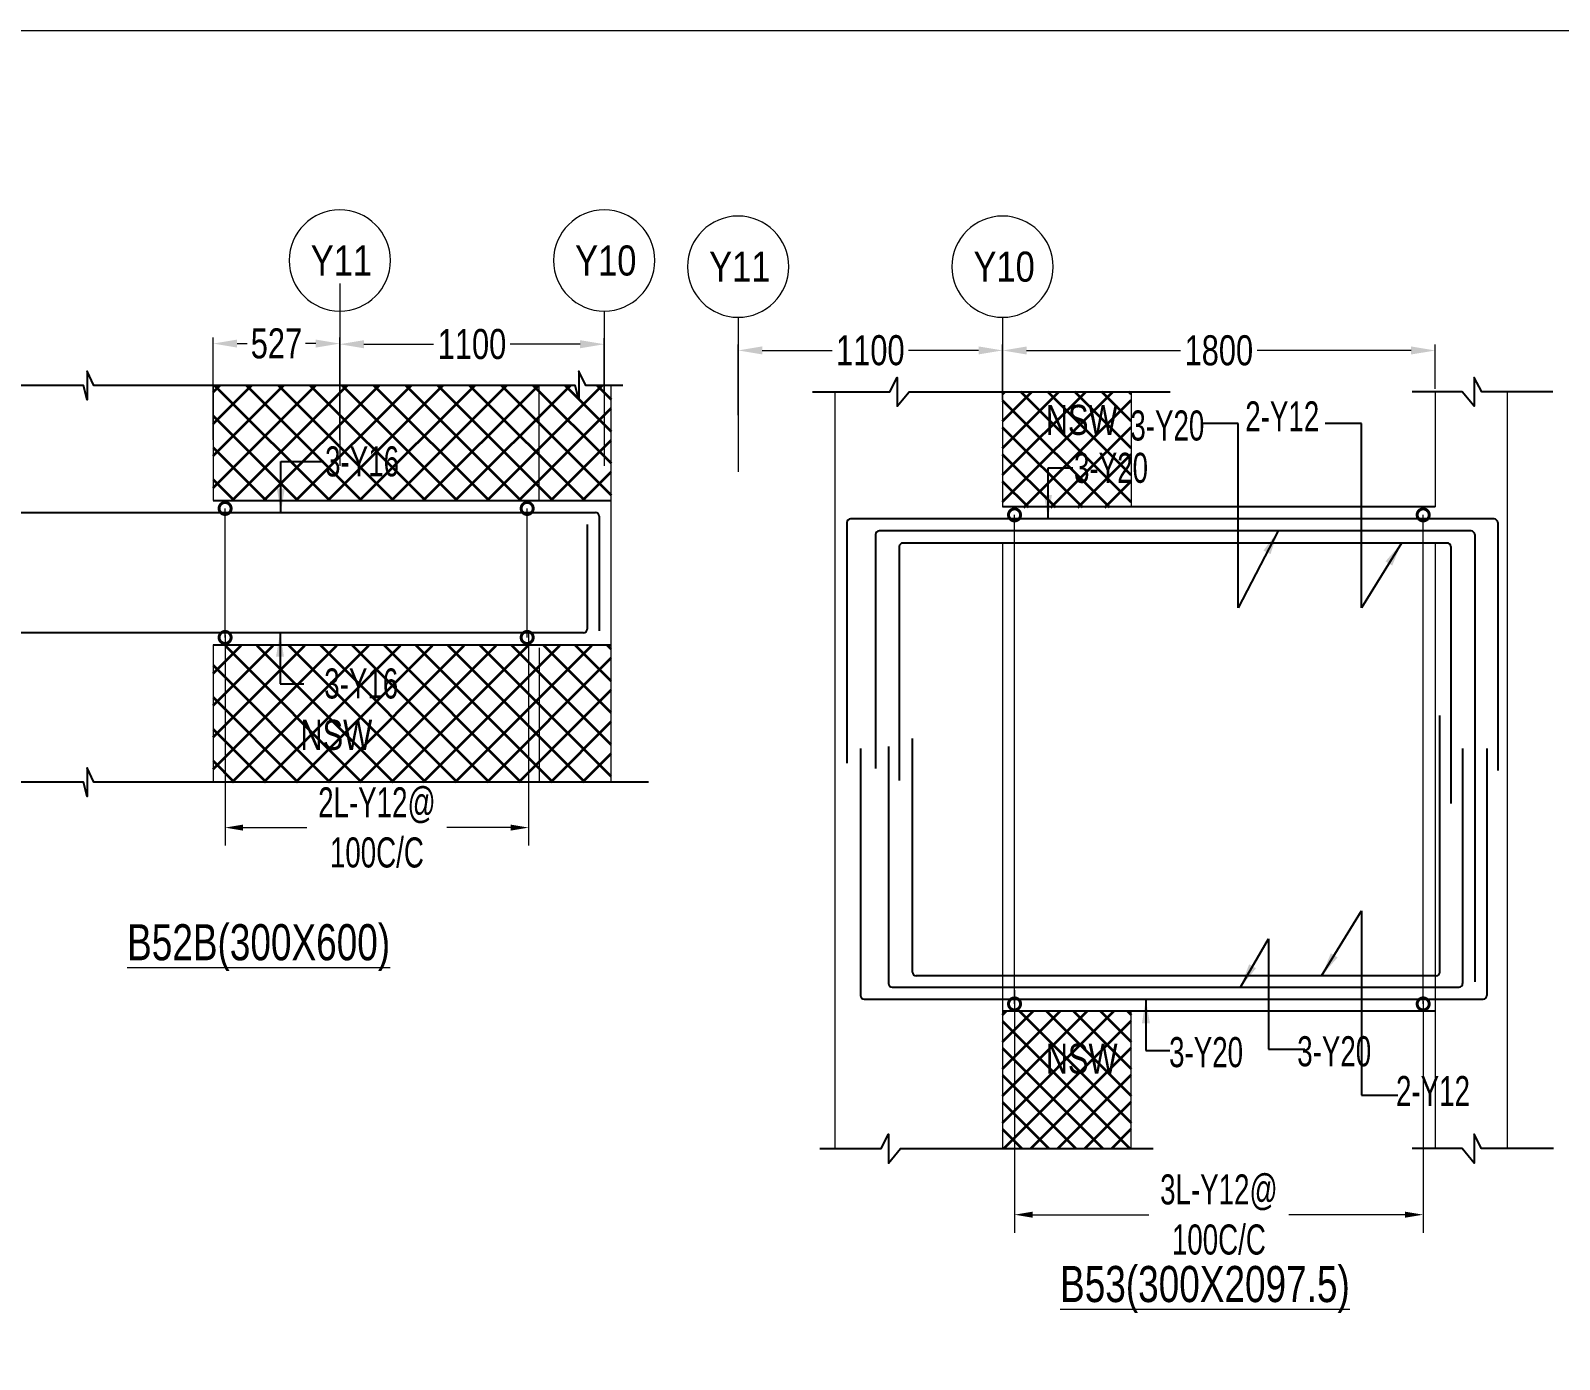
# Model space of a CAD drawing. Header units: millimetres. Extents: x -2697 to 288508, y -1308 to 60928.
# Drawn here: x 63538 to 69899, y 25224 to 30751 of the extents above; entities that cross this region are included whole.
import ezdxf
from ezdxf.enums import TextEntityAlignment as Align

# ---------------------------------------------------------------- set-up
doc = ezdxf.new("R2010")
doc.units = ezdxf.units.MM
doc.header["$LTSCALE"] = 100
for name, pattern in [('ACAD_ISO04W100', [30, 24, -3, 0, -3]), ('CONTINOUS', [0]), ('CONTINU', [0]), ('HIDDEN', [0.375, 0.25, -0.125])]:
    doc.linetypes.add(name, pattern=pattern)
doc.layers.get('Defpoints').update_dxf_attribs({"color": 1, "lineweight": 0})
for name, color, linetype in [('-S-ARROW', 253, 'Continuous'), ('-S-MISC', 8, 'Continuous'), ('-STR-BEAM', 7, 'CONTINU'), ('-STR-REINF', 3, 'Continuous'), ('-STR-TEXT', 6, 'Continuous')]:
    doc.layers.add(name, color=color, linetype=linetype)
for name, color, linetype, lineweight in [('-S-STIRUP', 11, 'Continuous', 9), ('-S-TEXT', 6, 'Continuous', 0), ('-STR-COLUMN', 5, 'HIDDEN', 13), ('-STR-RF-DIM', 252, 'CONTINOUS', 20), ('A-ANNO-GRID-LINE', 252, 'ACAD_ISO04W100', 20), ('A-ANNO-GRID-TEXT', 13, 'Continuous', 15), ('GRID DIM', 252, 'Continuous', 9), ('S-COL HATCH', 9, 'Continuous', 35), ('SEC TEXT', 9, 'Continuous', 18), ('SLAB LINE', 254, 'HIDDEN', 20)]:
    doc.layers.add(name, color=color, linetype=linetype, lineweight=lineweight)
doc.styles.add('BEAM-LS', font='romans.shx', dxfattribs={"width": 0.8})
doc.styles.add('Dim.s & Anno.(Misc.)', font='ARIALN.TTF')
doc.styles.add('SOBHA', font='swisscl.ttf', dxfattribs={"width": 0.9})
doc.styles.add('sobha.sed', font='swisscl.ttf')
doc.dimstyles.new('S-50', dxfattribs={"dimscale": 50, "dimtxt": 2.5, "dimasz": 2, "dimexe": 0.5, "dimexo": 0.25, "dimgap": 0.25, "dimtad": 0, "dimdec": 0, "dimrnd": 0.0005, "dimzin": 0, "dimdsep": 46, "dimtxsty": 'sobha.sed', "dimblk": 'OBLIQUE', "dimcen": 0.09, "dimclrd": 8, "dimclre": 8, "dimclrt": 6, "dimadec": 0, "dimazin": 0, "dimtfac": 1, "dimtdec": 0, "dimtofl": 0, "dimtmove": 2, "dimatfit": 3, "dimfxl": 0.18, "dimtolj": 1, "dimtzin": 0, "dimlwd": -1, "dimlwe": -1, "dimarcsym": 0})
doc.dimstyles.new('S-DIM50', dxfattribs={"dimscale": 50, "dimtxt": 2.5, "dimasz": 1.5, "dimexe": 1.5, "dimexo": 1, "dimgap": 0.5, "dimtad": 0, "dimdec": 0, "dimzin": 0, "dimdsep": 46, "dimtxsty": 'SOBHA', "dimcen": 0.09, "dimclrd": 256, "dimclre": 256, "dimclrt": 6, "dimadec": 5, "dimazin": 0, "dimtfac": 1, "dimtdec": 0, "dimtofl": 0, "dimtmove": 0, "dimatfit": 3, "dimfxl": 0.18, "dimtolj": 1, "dimtzin": 0, "dimlwd": -1, "dimlwe": -1, "dimarcsym": 0})
doc.dimstyles.new('STIRUP', dxfattribs={"dimscale": 50, "dimtxt": 2.5, "dimasz": 2.2, "dimexe": 0, "dimexo": 0, "dimgap": 0.5, "dimtad": 0, "dimdec": 0, "dimzin": 0, "dimdsep": 46, "dimtxsty": 'BEAM-LS', "dimblk": 'DOTSMALL', "dimcen": 0.09, "dimclrd": 256, "dimclre": 256, "dimclrt": 256, "dimadec": 5, "dimazin": 0, "dimtfac": 1, "dimtdec": 0, "dimtofl": 0, "dimtmove": 0, "dimatfit": 3, "dimldrblk": 'DOTSMALL', "dimfxl": 0, "dimfxlon": 1, "dimtolj": 1, "dimtzin": 0, "dimlwd": -1, "dimlwe": -1, "dimarcsym": 0})
pattern_1 = [(45, (234488.98, 116222.49), (-56.1266, 56.1266), []), (135, (234488.98, 116222.49), (-56.1266, -56.1266), [])]

# ---------------------------------------------------------------- blocks, each defined once
blk = doc.blocks.new('_Oblique')
at = {"color": 0, "linetype": 'ByBlock', "lineweight": -2}
blk.add_line((-0.5, -0.5), (0.5, 0.5), dxfattribs=at)
blk = doc.blocks.new('*D497')
at = {"layer": '-STR-RF-DIM', "transparency": 16777216}
for p, q in [((67631.6, 26759.6), (67631.6, 25751)), ((69331.7, 26714.3), (69331.7, 25751)), ((67706.6, 25826), (68190.5, 25826)), ((69256.7, 25826), (68772.8, 25826))]:
    blk.add_line(p, q, dxfattribs=at)
for points in [[(67706.6, 25838.5), (67706.6, 25813.5), (67631.6, 25826)], [(69256.7, 25838.5), (69256.7, 25813.5), (69331.7, 25826)]]:
    blk.add_solid(points, dxfattribs=at)
at = {"layer": 'Defpoints', "color": 0, "transparency": 16777216}
for p in [(67631.6, 26759.6, 178586.6), (69331.7, 26714.3, 0), (69331.7, 25826)]:
    blk.add_point(p, dxfattribs=at)
at = {"layer": '-STR-RF-DIM', "color": 6, "transparency": 16777216, "insert": (68481.7, 25826), "char_height": 125, "attachment_point": 5, "style": 'SOBHA'}
blk.add_mtext('\\A1;3L-Y12@\\P100C/C', dxfattribs=at)
blk = doc.blocks.new('_DotSmall')
at = {"color": 0, "linetype": 'ByBlock', "const_width": 0.5}
blk.add_lwpolyline([(-0.0625, 0, 1), (0.0625, 0, 1)], format="xyb", close=True, dxfattribs=at)
blk = doc.blocks.new('*D498')
at = {"layer": '-S-STIRUP', "ltscale": 100, "transparency": 16777216}
blk.add_line((67631.6, 26702.6), (67631.6, 28736.8), dxfattribs=at)
at = {"layer": 'Defpoints', "color": 0, "linetype": 'CONTINU', "ltscale": 100, "transparency": 16777216}
for p in [(67631.6, 28736.8), (67631.6, 28736.8), (67631.6, 26702.6)]:
    blk.add_point(p, dxfattribs=at)
at = {"layer": '-S-STIRUP', "linetype": 'CONTINU', "ltscale": 100, "transparency": 16777216, "xscale": 100, "yscale": 100, "zscale": 100}
for p, rotation in [((67631.6, 28736.8), 90), ((67631.6, 26702.6), 270)]:
    blk.add_blockref('_DotSmall', p, dxfattribs=dict(at, rotation=rotation))
blk = doc.blocks.new('*D499')
at = {"layer": '-S-STIRUP', "ltscale": 100, "transparency": 16777216}
blk.add_line((69331.7, 26702.6), (69331.7, 28736.8), dxfattribs=at)
at = {"layer": 'Defpoints', "color": 0, "linetype": 'CONTINU', "ltscale": 100, "transparency": 16777216}
for p in [(69331.7, 28736.8), (69331.7, 28736.8), (69331.7, 26702.6)]:
    blk.add_point(p, dxfattribs=at)
at = {"layer": '-S-STIRUP', "linetype": 'CONTINU', "ltscale": 100, "transparency": 16777216, "xscale": 100, "yscale": 100, "zscale": 100}
for p, rotation in [((69331.7, 28736.8), 90), ((69331.7, 26702.6), 270)]:
    blk.add_blockref('_DotSmall', p, dxfattribs=dict(at, rotation=rotation))
blk = doc.blocks.new('A-SYMB_Grid')
blk.add_circle((0, 0), 4.21)
at = {"style": 'Dim.s & Anno.(Misc.)'}
blk.add_attdef('GRID', text='', height=3, dxfattribs=at).set_placement((0, 0), align=Align.MIDDLE_CENTER)
blk = doc.blocks.new('*D500')
at = {"layer": 'Defpoints', "color": 0, "transparency": 16777216}
for p in [(67581.7, 29421), (67581.7, 29202.6), (66481.7, 29139.2)]:
    blk.add_point(p, dxfattribs=at)
at = {"layer": 'GRID DIM', "transparency": 16777216}
for p, q in [((66481.7, 29151.7), (66481.7, 29446)), ((66581.7, 29421), (66872.3, 29421)), ((67481.7, 29421), (67191.1, 29421)), ((67581.7, 29215.1), (67581.7, 29446))]:
    blk.add_line(p, q, dxfattribs=at)
for points in [[(66581.7, 29437.6), (66581.7, 29404.3), (66481.7, 29421)], [(67481.7, 29437.6), (67481.7, 29404.3), (67581.7, 29421)]]:
    blk.add_solid(points, dxfattribs=at)
at = {"layer": 'GRID DIM', "color": 13, "transparency": 16777216, "insert": (67031.7, 29421), "char_height": 125, "attachment_point": 5, "style": 'sobha.sed'}
blk.add_mtext('\\A1;1100', dxfattribs=at)
blk = doc.blocks.new('*D501')
at = {"layer": 'Defpoints', "color": 0, "transparency": 16777216}
for p in [(69381.7, 29420.6), (67581.7, 29377.9), (69381.7, 29248.9)]:
    blk.add_point(p, dxfattribs=at)
at = {"layer": 'GRID DIM', "transparency": 16777216}
for p, q in [((67581.7, 29390.4), (67581.7, 29445.6)), ((67681.7, 29420.6), (68322.3, 29420.6)), ((69281.7, 29420.6), (68641.1, 29420.6)), ((69381.7, 29261.4), (69381.7, 29445.6))]:
    blk.add_line(p, q, dxfattribs=at)
for points in [[(67681.7, 29437.3), (67681.7, 29404), (67581.7, 29420.6)], [(69281.7, 29437.3), (69281.7, 29404), (69381.7, 29420.6)]]:
    blk.add_solid(points, dxfattribs=at)
at = {"layer": 'GRID DIM', "color": 13, "transparency": 16777216, "insert": (68481.7, 29420.6), "char_height": 125, "attachment_point": 5, "style": 'sobha.sed'}
blk.add_mtext('\\A1;1800', dxfattribs=at)
blk = doc.blocks.new('*D502')
at = {"layer": '-STR-RF-DIM', "transparency": 16777216}
for p, q in [((65610.2, 28246.6), (65610.2, 27361)), ((64347.3, 28238.6), (64347.3, 27361)), ((64422.3, 27436), (64687.7, 27436)), ((65535.2, 27436), (65269.8, 27436))]:
    blk.add_line(p, q, dxfattribs=at)
for points in [[(64422.3, 27448.5), (64422.3, 27423.5), (64347.3, 27436)], [(65535.2, 27448.5), (65535.2, 27423.5), (65610.2, 27436)]]:
    blk.add_solid(points, dxfattribs=at)
at = {"layer": 'Defpoints', "color": 0, "transparency": 16777216}
for p in [(65610.2, 28246.6, 0), (64347.3, 28238.6, 0), (64347.3, 27436)]:
    blk.add_point(p, dxfattribs=at)
at = {"layer": '-STR-RF-DIM', "color": 6, "transparency": 16777216, "insert": (64978.8, 27436), "char_height": 125, "attachment_point": 5, "style": 'SOBHA'}
blk.add_mtext('\\A1;2L-Y12@\\P100C/C', dxfattribs=at)
blk = doc.blocks.new('*D503')
at = {"layer": '-S-STIRUP', "ltscale": 100, "transparency": 16777216}
blk.add_line((65604, 28226.9), (65604, 28763.6), dxfattribs=at)
at = {"layer": 'Defpoints', "color": 0, "linetype": 'CONTINU', "ltscale": 100, "transparency": 16777216}
for p in [(65604, 28763.6), (65604, 28763.6), (65604, 28226.9)]:
    blk.add_point(p, dxfattribs=at)
at = {"layer": '-S-STIRUP', "linetype": 'CONTINU', "ltscale": 100, "transparency": 16777216, "xscale": 100, "yscale": 100, "zscale": 100}
for p, rotation in [((65604, 28763.6), 90), ((65604, 28226.9), 270)]:
    blk.add_blockref('_DotSmall', p, dxfattribs=dict(at, rotation=rotation))
blk = doc.blocks.new('*D504')
at = {"layer": '-S-STIRUP', "ltscale": 100, "transparency": 16777216}
blk.add_line((64347.3, 28226.9), (64347.3, 28763.6), dxfattribs=at)
at = {"layer": 'Defpoints', "color": 0, "linetype": 'CONTINU', "ltscale": 100, "transparency": 16777216}
for p in [(64347.3, 28763.6), (64347.3, 28763.6), (64347.3, 28226.9)]:
    blk.add_point(p, dxfattribs=at)
at = {"layer": '-S-STIRUP', "linetype": 'CONTINU', "ltscale": 100, "transparency": 16777216, "xscale": 100, "yscale": 100, "zscale": 100}
for p, rotation in [((64347.3, 28763.6), 90), ((64347.3, 28226.9), 270)]:
    blk.add_blockref('_DotSmall', p, dxfattribs=dict(at, rotation=rotation))
blk = doc.blocks.new('*D765')
at = {"layer": 'Defpoints', "color": 0, "transparency": 16777216}
for p in [(65924.5, 29446.7), (65924.5, 29228.3), (64824.5, 29165)]:
    blk.add_point(p, dxfattribs=at)
at = {"layer": 'GRID DIM', "transparency": 16777216}
for p, q in [((64824.5, 29177.5), (64824.5, 29471.7)), ((65924.5, 29240.8), (65924.5, 29471.7)), ((64924.5, 29446.7), (65215, 29446.7)), ((65824.5, 29446.7), (65533.9, 29446.7))]:
    blk.add_line(p, q, dxfattribs=at)
for points in [[(64924.5, 29463.4), (64924.5, 29430), (64824.5, 29446.7)], [(65824.5, 29463.4), (65824.5, 29430), (65924.5, 29446.7)]]:
    blk.add_solid(points, dxfattribs=at)
at = {"layer": 'GRID DIM', "color": 13, "transparency": 16777216, "insert": (65374.5, 29446.7), "char_height": 125, "attachment_point": 5, "style": 'sobha.sed'}
blk.add_mtext('\\A1;1100', dxfattribs=at)
blk = doc.blocks.new('*D766')
at = {"layer": 'Defpoints', "color": 0, "transparency": 16777216}
for p in [(64824.5, 29449.4), (64297.3, 29036.1, 0), (64824.5, 29036.1, 0)]:
    blk.add_point(p, dxfattribs=at)
at = {"layer": 'GRID DIM', "transparency": 16777216}
for p, q in [((64297.3, 29048.6), (64297.3, 29474.4)), ((64397.3, 29449.4), (64439.7, 29449.4)), ((64724.5, 29449.4), (64682.1, 29449.4)), ((64824.5, 29048.6), (64824.5, 29474.4))]:
    blk.add_line(p, q, dxfattribs=at)
for points in [[(64397.3, 29466.1), (64397.3, 29432.8), (64297.3, 29449.4)], [(64724.5, 29466.1), (64724.5, 29432.8), (64824.5, 29449.4)]]:
    blk.add_solid(points, dxfattribs=at)
at = {"layer": 'GRID DIM', "color": 13, "transparency": 16777216, "insert": (64560.9, 29449.4), "char_height": 125, "attachment_point": 5, "style": 'sobha.sed'}
blk.add_mtext('\\A1;527', dxfattribs=at)

msp = doc.modelspace()

# ---------------------------------------------------------------- hatches: boundary and pattern name
at = {"layer": 'S-COL HATCH'}
h = msp.add_hatch(dxfattribs=at)
h.set_pattern_fill('ANSI37', color=253, scale=750)
h.set_pattern_definition([(45, (-148679.4, 146268.91), (-66.29126, 66.29126), []), (135, (-148679.4, 146268.91), (-66.29126, -66.29126), [])])
h.paths.add_polyline_path([(64297.35, 29275.68), (65953.7, 29275.68), (65953.7, 28796.59), (64297.35, 28796.59)])
h = msp.add_hatch(dxfattribs=at)
h.set_pattern_fill('ANSI37', color=8, scale=25)
h.set_pattern_definition(pattern_1)
h.paths.add_polyline_path([(67581.74, 29248.93), (68117.12, 29248.93), (68117.12, 28767.12), (67581.74, 28767.12)])
h = msp.add_hatch(dxfattribs=at)
h.set_pattern_fill('ANSI37', color=253, scale=750)
h.set_pattern_definition([(45, (-148679.4, 145098.01), (-66.29126, 66.29126), []), (135, (-148679.4, 145098.01), (-66.29126, -66.29126), [])])
h.paths.add_polyline_path([(64297.35, 28193.87), (65953.7, 28193.87), (65953.7, 27625.68), (64297.35, 27625.68)])
h = msp.add_hatch(dxfattribs=at)
h.set_pattern_fill('ANSI37', color=8, scale=25)
h.set_pattern_definition(pattern_1)
h.paths.add_polyline_path([(67581.74, 26101.43), (68117.12, 26101.43), (68117.12, 26672.34), (67581.74, 26672.34)])

# ---------------------------------------------------------------- linework, layer by layer
at = {"layer": '-S-MISC', "linetype": 'ByBlock', "ltscale": 1000, "elevation": 0}
for points in [[(65653.7, 29275.68), (63801.83, 29275.68), (63773.36, 29335.34), (63773.36, 29215.18), (63758.21, 29275.68), (63229.24, 29275.68)], [(66002.04, 29275.68), (65847.64, 29275.68), (65819.18, 29335.34), (65819.18, 29215.18), (65804.03, 29275.68), (65632.32, 29275.68)], [(66790.43, 29248.93), (67112.32, 29248.93), (67143.18, 29308.59), (67143.18, 29188.43), (67193.03, 29248.93), (68279.49, 29248.93)], [(69870.58, 29248.93), (69575.27, 29248.93), (69544.4, 29308.59), (69544.4, 29188.43), (69494.55, 29248.93), (69285.89, 29248.93)], [(66108.95, 27625.68), (63801.83, 27625.68), (63773.36, 27685.34), (63773.36, 27565.18), (63758.21, 27625.68), (63229.24, 27625.68)], [(66821.67, 26101.43), (67076.69, 26101.43), (67107.55, 26161.09), (67107.55, 26040.93), (67157.41, 26101.43), (68208.34, 26101.43)], [(69873.77, 26101.43), (69574.95, 26101.43), (69544.09, 26161.09), (69544.09, 26040.93), (69494.24, 26101.43), (69285.89, 26101.43)]]:
    msp.add_lwpolyline(points, dxfattribs=at)
at = {"layer": '-STR-BEAM'}
for p, q in [((64297.35, 28796.59, 0), (65953.7, 28796.59, 0)), ((69381.74, 28769.84, 0), (67581.74, 28769.84, 0)), ((64297.35, 28196.59, 0), (65953.7, 28196.59, 0)), ((69381.74, 26672.34, 0), (67581.74, 26672.34, 0))]:
    msp.add_line(p, q, dxfattribs=at)
at = {"layer": '-STR-COLUMN', "linetype": 'Continuous', "ltscale": 10}
for p, q in [((64297.35, 29275.68, 0), (64297.35, 28796.59, 0)), ((65653.7, 28796.59, 0), (65653.7, 29275.68, 0)), ((65953.7, 27625.68, 0), (65953.7, 29275.68, 0)), ((66884.24, 29248.93, 0), (66884.24, 26101.43, 0)), ((67581.74, 29248.93, 0), (67581.74, 28769.84, 0)), ((68117.12, 29248.93, 0), (68117.12, 28767.12, 0)), ((69381.74, 29248.93, 0), (69381.74, 28769.84, 0)), ((69681.74, 29248.93, 0), (69681.74, 26101.43, 0)), ((64297.35, 28196.59, 0), (64297.35, 27625.68, 0)), ((65653.7, 28184.01, 0), (65653.7, 27625.68, 0)), ((67581.74, 26672.34, 0), (67581.74, 26101.43, 0)), ((68117.12, 26101.43, 0), (68117.12, 26672.34, 0)), ((69381.74, 26672.34, 0), (69381.74, 26101.43, 0))]:
    msp.add_line(p, q, dxfattribs=at)
at = {"layer": '-STR-REINF', "ltscale": 10}
for p, q in [((63497.35, 28746.59, 0), (65888.7, 28746.59, 0)), ((65853.7, 28696.59, 0), (65853.7, 28261.59, 0)), ((65903.7, 28731.59, 0), (65903.7, 28254.01, 0)), ((66934.24, 28704.84, 0), (66934.24, 27703.96, 0)), ((69626.7, 28719.84, 0), (66949.24, 28719.84, 0)), ((69641.7, 28704.84, 0), (69641.7, 27673.9, 0)), ((67053.24, 28654.84, 0), (67053.24, 27682.38, 0)), ((69530.92, 28669.84, 0), (67068.24, 28669.84, 0)), ((69545.92, 28654.84, 0), (69545.92, 26794.81, 0)), ((67152.23, 28604.84, 0), (67152.23, 27632.38, 0)), ((69431.83, 28619.84, 0), (67167.23, 28619.84, 0)), ((69446.83, 28604.84, 0), (69446.83, 27536.73, 0)), ((65838.7, 28246.59, 0), (63497.35, 28246.59, 0)), ((69401.36, 26834.62, 0), (69401.36, 27902.73, 0)), ((67207.11, 26834.62, 0), (67207.11, 27807.08, 0)), ((66991.24, 27765.69, 0), (66991.24, 26737.34, 0)), ((67107.24, 27774.04, 0), (67107.24, 26787.34, 0)), ((69495.92, 27765.69, 0), (69495.92, 26787.34, 0)), ((69596.92, 27765.69, 0), (69596.92, 26737.34, 0)), ((69386.36, 26819.62, 0), (67222.11, 26819.62, 0)), ((67006.24, 26722.34, 0), (69581.92, 26722.34, 0)), ((67122.24, 26772.34, 0), (69480.92, 26772.34, 0))]:
    msp.add_line(p, q, dxfattribs=at)
for centre, start, end in [((65888.7, 28731.59, 0), 0, 90), ((66949.24, 28704.84, 0), 90, 180), ((69626.7, 28704.84, 0), 0, 90), ((67068.24, 28654.84, 0), 90, 180), ((67167.23, 28604.84, 0), 90, 180), ((65838.7, 28261.59, 0), 270, 0), ((67122.24, 26787.34, 0), 180, 270), ((67222.11, 26834.62, 0), 180, 270), ((69480.92, 26787.34, 0), 270, 0), ((67006.24, 26737.34, 0), 180, 270), ((69581.92, 26737.34, 0), 270, 0)]:
    msp.add_arc(centre, 15, start, end, dxfattribs=at)
at = {"layer": '-STR-REINF', "ltscale": 10, "extrusion": (-2.38726e-10, 1.95818e-08, 1)}
for centre in [(69530.92, 28654.84, 0), (69431.83, 28604.84, 0)]:
    msp.add_arc(centre, 15, 0, 90, dxfattribs=at)
at = {"layer": '-STR-REINF', "ltscale": 10, "extrusion": (-2.38726e-10, -1.95818e-08, 1)}
msp.add_arc((69386.36, 26834.62, 0), 15, 270, 0, dxfattribs=at)
at = {"layer": 'A-ANNO-GRID-LINE', "ltscale": 40}
for p, q in [((64824.46, 29698.84, 0), (64824.46, 29200, 0)), ((64824.46, 29584.38, 0), (64824.46, 28941.12, 0)), ((65924.46, 29584.38, 0), (65924.46, 28941.12, 0)), ((65924.46, 29584.38, 0), (65924.46, 28941.12, 0)), ((66481.74, 29558.65, 0), (66481.74, 28915.38, 0)), ((67581.74, 29558.65, 0), (67581.74, 28915.38, 0)), ((67581.74, 29558.65, 0), (67581.74, 28915.38, 0))]:
    msp.add_line(p, q, dxfattribs=at)
at = {"layer": 'Defpoints', "color": 1}
msp.add_lwpolyline([(38632.78, 30751.34), (73693.86, 30751.34), (73693.86, 3581.9), (38632.78, 3581.9)], close=True, dxfattribs=at)
at = {"layer": 'SLAB LINE', "color": 9, "linetype": 'HIDDEN', "ltscale": 0.1}
for p, q in [((69381.74, 28619.84, 0), (67581.74, 28619.84, 0)), ((67581.74, 28619.84, 0), (67581.74, 26672.34, 0)), ((69381.74, 28619.84, 0), (69381.74, 26672.34, 0))]:
    msp.add_line(p, q, dxfattribs=at)

# ---------------------------------------------------------------- block references
at = {"layer": 'A-ANNO-GRID-TEXT'}
ref = msp.add_blockref('A-SYMB_Grid', (64824.46, 29795.01, 0), dxfattribs=dict(at, xscale=-50, yscale=50, zscale=50))
ref.add_attrib('GRID', 'Y11', dxfattribs={"layer": '0', "height": 125, "style": 'Dim.s & Anno.(Misc.)'}).set_placement((64831.11, 29795.01, 0), align=Align.MIDDLE_CENTER)
ref = msp.add_blockref('A-SYMB_Grid', (65924.46, 29795.01, 0), dxfattribs=dict(at, xscale=-50, yscale=50, zscale=50))
ref.add_attrib('GRID', 'Y10', dxfattribs={"layer": '0', "height": 125, "style": 'Dim.s & Anno.(Misc.)'}).set_placement((65931.11, 29795.01, 0), align=Align.MIDDLE_CENTER)
ref = msp.add_blockref('A-SYMB_Grid', (65924.46, 29795.01, 0), dxfattribs=dict(at, xscale=-50, yscale=50, zscale=50))
ref.add_attrib('GRID', 'Y10', dxfattribs={"layer": '0', "height": 125, "style": 'Dim.s & Anno.(Misc.)'}).set_placement((65931.11, 29795.01, 0), align=Align.MIDDLE_CENTER)
ref = msp.add_blockref('A-SYMB_Grid', (66481.74, 29769.28, 0), dxfattribs=dict(at, xscale=-50, yscale=50, zscale=50))
ref.add_attrib('GRID', 'Y11', dxfattribs={"layer": '0', "height": 125, "style": 'Dim.s & Anno.(Misc.)'}).set_placement((66488.39, 29769.28, 0), align=Align.MIDDLE_CENTER)
ref = msp.add_blockref('A-SYMB_Grid', (67581.74, 29769.28, 0), dxfattribs=dict(at, xscale=-50, yscale=50, zscale=50))
ref.add_attrib('GRID', 'Y10', dxfattribs={"layer": '0', "height": 125, "style": 'Dim.s & Anno.(Misc.)'}).set_placement((67588.39, 29769.28, 0), align=Align.MIDDLE_CENTER)
ref = msp.add_blockref('A-SYMB_Grid', (67581.74, 29769.28, 0), dxfattribs=dict(at, xscale=-50, yscale=50, zscale=50))
ref.add_attrib('GRID', 'Y10', dxfattribs={"layer": '0', "height": 125, "style": 'Dim.s & Anno.(Misc.)'}).set_placement((67588.39, 29769.28, 0), align=Align.MIDDLE_CENTER)

# ---------------------------------------------------------------- texts
at = {"layer": '-S-TEXT', "color": 6, "style": 'sobha.sed'}
for p in [(67761.56, 29069.58, 178586.59), (64660.6, 27759.41, -178586.59), (67761.56, 26412.75, 178586.59)]:
    msp.add_text('NSW', height=125, dxfattribs=at).set_placement(p)
at = {"layer": '-STR-TEXT', "color": 6, "char_height": 125, "style": 'SOBHA'}
for s, insert, attachment_point in [('\\A1;2-Y12', (68591.54, 29209.08, 0), 1), ('\\A1;3-Y20', (68113.46, 29171.16, 0), 1), ('\\A1;3-Y16', (64763.27, 29021.86, 0), 1), ('\\A1;3-Y20', (67879.2, 28995.11, 0), 1), ('\\A1;3-Y16', (64759.87, 27971.31, 0), 7), ('\\A1;3-Y20', (68274.66, 26564.58), 1), ('\\A1;3-Y20', (68807.73, 26568.3), 1), ('\\A1;2-Y12', (69218.7, 26277.78, 0), 7)]:
    msp.add_mtext(s, dxfattribs=dict(at, insert=insert, attachment_point=attachment_point))
at = {"layer": 'SEC TEXT', "color": 1, "linetype": 'ByBlock', "style": 'sobha.sed'}
for s, rotation, p in [('%%UB52B(300X600)', 0.010721, (63939.74, 26884.19, 0)), ('%%UB53(300X2097.5)', 359.989279, (67821.13, 25462.69, 0))]:
    msp.add_text(s, height=150, rotation=rotation, dxfattribs=at).set_placement(p)

# ---------------------------------------------------------------- dimensions: what is measured, and where the dimension line sits
at = {"layer": '-S-STIRUP', "linetype": 'CONTINU', "ltscale": 100}
for base, p1, p2, picture, middle in [((64347.35, 28763.59, 0), (64347.35, 28226.87, 0), (64347.35, 28763.59, 0), '*D504', (64347.35, 28495.23, 0)), ((65603.95, 28763.59, 178586.59), (65603.95, 28226.87, 178586.59), (65603.95, 28763.59, 178586.59), '*D503', (65603.95, 28495.23, 178586.59)), ((67631.59, 28736.84, 178586.59), (67631.59, 26702.62, 178586.59), (67631.59, 28736.84, 178586.59), '*D498', (67631.59, 27719.73, 178586.59)), ((69331.74, 28736.84, 0), (69331.74, 26702.62, 0), (69331.74, 28736.84, 0), '*D499', (69331.74, 27719.73, 0))]:
    dim = msp.add_linear_dim(base=base, p1=p1, p2=p2, angle=90, text=' ', dimstyle='STIRUP', override={"dimasz": 2}, dxfattribs=at)
    dim.commit()
    dim.dimension.update_dxf_attribs({"geometry": picture, "text_midpoint": middle})
at = {"layer": '-STR-RF-DIM'}
dim = msp.add_linear_dim(base=(64347.35, 27436.01, 0), p1=(65610.2, 28246.59, 0), p2=(64347.35, 28238.59, 0), angle=180, text='2L-Y12@\\P100C/C', dimstyle='S-DIM50', override={"dimscale": 1, "dimtxt": 125, "dimasz": 75, "dimexe": 75, "dimexo": 0, "dimgap": 25, "dimsah": 1, "dimcen": 4.5, "dimfxl": 75}, dxfattribs=at)
dim.commit()
dim.dimension.update_dxf_attribs({"geometry": '*D502', "text_midpoint": (64978.78, 27436.01, 0)})
dim = msp.add_linear_dim(base=(69331.74, 25826.02, 0), p1=(67631.59, 26759.56, 178586.59), p2=(69331.74, 26714.34, 0), text='3L-Y12@\\P100C/C', dimstyle='S-DIM50', override={"dimscale": 1, "dimtxt": 125, "dimasz": 75, "dimexe": 75, "dimexo": 0, "dimgap": 25, "dimsah": 1, "dimcen": 4.5, "dimfxl": 75}, dxfattribs=at)
dim.commit()
dim.dimension.update_dxf_attribs({"geometry": '*D497', "text_midpoint": (68481.66, 25826.02, 0)})
at = {"layer": 'GRID DIM'}
for base, p1, p2, picture, middle in [((64824.46, 29449.42), (64297.35, 29036.14, 0), (64824.46, 29036.14, 0), '*D766', (64560.9, 29449.42)), ((65924.46, 29446.69, 0), (64824.46, 29164.98, 0), (65924.46, 29228.29, 0), '*D765', (65374.46, 29446.69, 0)), ((67581.74, 29420.95, 0), (66481.74, 29139.24, 0), (67581.74, 29202.55, 0), '*D500', (67031.74, 29420.95, 0)), ((69381.74, 29420.65, 0), (67581.74, 29377.92, 0), (69381.74, 29248.93, 0), '*D501', (68481.74, 29420.65, 0))]:
    dim = msp.add_linear_dim(base=base, p1=p1, p2=p2, dimstyle='S-50', override={"dimsah": 1, "dimclrd": 256, "dimclre": 256, "dimclrt": 13, "dimtmove": 1}, dxfattribs=at)
    dim.commit()
    dim.dimension.update_dxf_attribs({"geometry": picture, "text_midpoint": middle})

# ---------------------------------------------------------------- leaders
at = {"layer": '-S-ARROW'}
for points in [[(68728.06, 28669.84, 0), (68562, 28349.9, 0), (68562, 29116.51, 0), (68410.59, 29116.51, 0)], [(69241.35, 28619.84, 0), (69075.28, 28349.9, 0), (69075.28, 29116.51, 0), (68923.87, 29116.51, 0)], [(68909.21, 26819.62, 0), (69075.28, 27089.56, 0), (69075.28, 26322.95, 0), (69226.69, 26322.95, 0)], [(68572.04, 26772.37, 0), (68687.52, 26973.81, 0), (68687.52, 26514.75, 0), (68838.93, 26514.75, 0)], [(68178.14, 26722.34, 0), (68178.14, 26509.56, 0), (68277.18, 26509.56, 0)]]:
    msp.add_leader(points, dimstyle='S-50', override={"dimasz": 2, "dimgap": 0.1, "dimtad": 0}, dxfattribs=at)
at = {"layer": '-S-ARROW', "annotation_type": 0, "has_hookline": 1, "hookline_direction": 1, "text_width": 318.41}
for points in [[(64579.13, 28746.59, 0), (64579.13, 28959.36, 0), (64758.27, 28959.36, 0)], [(67770.87, 28719.84, 0), (67770.87, 28932.61, 0), (67874.2, 28932.61, 0)], [(64575.73, 28246.59, 0), (64575.73, 28033.81, 0), (64674.77, 28033.81, 0)]]:
    msp.add_leader(points, dimstyle='S-50', override={"dimasz": 2, "dimgap": 0.1, "dimtad": 0}, dxfattribs=at)

doc.saveas('drawing.dxf')
